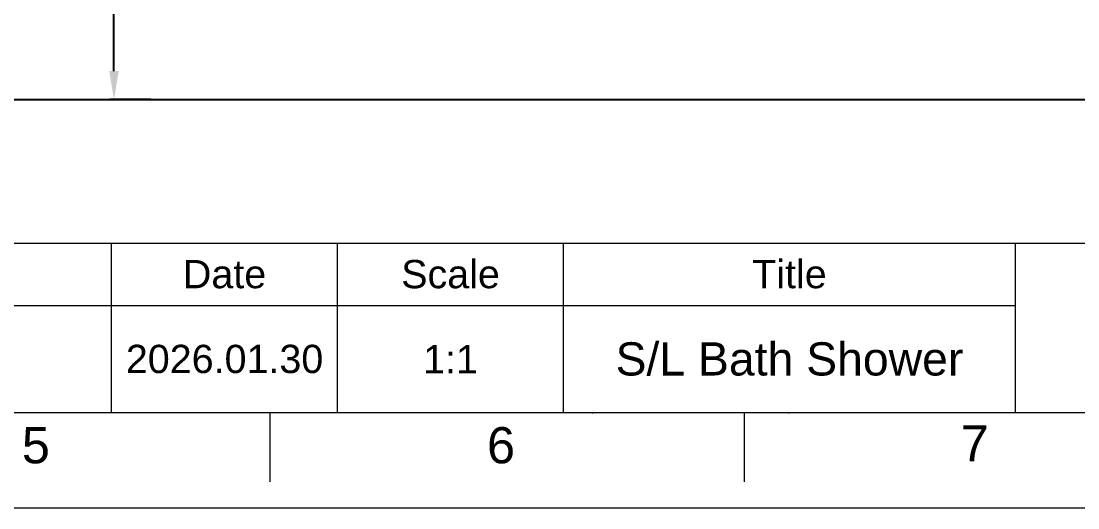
# Model space of a CAD drawing. Header units: millimetres. Extents: x 14071 to 14912, y -87 to 508.
# Drawn here: x 14539.1 to 14762, y -87 to 15.6 of the extents above; entities that cross this region are included whole.
import ezdxf

# ---------------------------------------------------------------- set-up
doc = ezdxf.new("R2010")
doc.units = ezdxf.units.MM
doc.layers.add('DIM', color=3, linetype='Continuous', lineweight=9)
doc.layers.add('FORM', color=7, linetype='Continuous', lineweight=13)
doc.layers.add('TEXT', color=2, linetype='Continuous')
doc.layers.add('벽', color=2, linetype='Continuous')
doc.styles.get("Standard").update_dxf_attribs({"font": 'arial.ttf'})
doc.dimstyles.new('겸용-샤워욕조용1', dxfattribs={"dimscale": 0.6, "dimtxt": 10, "dimasz": 10, "dimexe": 1.5, "dimexo": 1.5, "dimgap": 1, "dimtad": 0, "dimtih": 1, "dimtoh": 1, "dimdec": 1, "dimdsep": 46, "dimtxsty": 'Standard', "dimcen": 2.5, "dimclrd": 5, "dimclre": 5, "dimclrt": 5, "dimadec": 1, "dimazin": 2, "dimtfac": 1, "dimtdec": 1, "dimtmove": 0, "dimatfit": 3, "dimfxl": 1.25, "dimarcsym": 0})

# ---------------------------------------------------------------- blocks, each defined once
blk = doc.blocks.new('*D10')
at = {"layer": 'Defpoints', "color": 0, "transparency": 16777216}
for p in [(14772.19, 270.25), (14558.66, -0.91), (14567.36, -0.91)]:
    blk.add_point(p, dxfattribs=at)
at = {"layer": 'DIM', "color": 5, "lineweight": -2, "transparency": 16777216}
for p, q in [((14771.29, 270.25), (14557.76, 270.25)), ((14558.66, 264.25), (14558.66, 139.2)), ((14558.66, 5.09), (14558.66, 130.14)), ((14566.46, -0.91), (14557.76, -0.91))]:
    blk.add_line(p, q, dxfattribs=at)
at = {"layer": 'DIM', "color": 5, "transparency": 16777216}
for points in [[(14557.66, 264.25), (14559.66, 264.25), (14558.66, 270.25)], [(14557.66, 5.09), (14559.66, 5.09), (14558.66, -0.91)]]:
    blk.add_solid(points, dxfattribs=at)
at = {"layer": 'DIM', "color": 5, "transparency": 16777216, "insert": (14558.66, 134.67), "char_height": 6, "attachment_point": 5}
blk.add_mtext('(1600)', dxfattribs=at)

msp = doc.modelspace()

# ---------------------------------------------------------------- linework, layer by layer
at = {"layer": 'FORM'}
for p, q in [((14247.08, -31.18), (14891.9, -31.18)), ((14558.17, -66.94), (14558.17, -31.18)), ((14558.17, -66.94), (14558.17, -31.18)), ((14558.17, -66.94), (14558.17, -31.18)), ((14605.84, -66.94), (14605.84, -31.18)), ((14653.52, -66.94), (14653.52, -31.18)), ((14748.87, -66.94), (14748.87, -31.18)), ((14191.06, -44.29), (14748.87, -44.29))]:
    msp.add_line(p, q, dxfattribs=at)
at = {"layer": 'FORM', "color": 7, "linetype": 'Continuous'}
for p, q in [((14891.9, -66.94), (14090.94, -66.94)), ((14591.54, -66.94), (14591.54, -81.49)), ((14691.66, -66.94), (14691.66, -81.49)), ((14070.92, -86.96), (14911.92, -86.96))]:
    msp.add_line(p, q, dxfattribs=at)
at = {"layer": 'FORM'}
for p in [(14659.64, -66.94), (14701.07, -66.94)]:
    msp.add_point(p, dxfattribs=at)
at = {"layer": '벽'}
msp.add_line((14150.55, -0.91), (14815.26, -0.91), dxfattribs=at)

# ---------------------------------------------------------------- texts
at = {"layer": 'FORM', "char_height": 7.63, "attachment_point": 5}
for s, insert in [('5', (14542.18, -73.82)), ('6', (14640.33, -73.82)), ('7', (14740.28, -73.37))]:
    msp.add_mtext_dynamic_manual_height_columns(s, width=50.0595, gutter_width=12.51, heights=[0], dxfattribs=dict(at, insert=insert))
at = {"layer": 'TEXT', "attachment_point": 5}
for s, width, insert, char_height in [('Date', 47.6757, (14582, -37.74), 5.959), ('Scale', 47.6757, (14629.68, -37.74), 5.959), ('Title', 95.3515, (14701.19, -37.74), 5.959), ('2026.01.30', 47.6757, (14582, -55.62), 5.959), ('1:1', 47.6757, (14629.68, -55.62), 5.959), ('S/L Bath Shower', 80.4181, (14701.19, -55.62), 7)]:
    msp.add_mtext_dynamic_manual_height_columns(s, width=width, gutter_width=29.8, heights=[0], dxfattribs=dict(at, insert=insert, char_height=char_height))

# ---------------------------------------------------------------- dimensions: what is measured, and where the dimension line sits
at = {"layer": 'DIM', "color": 1}
dim = msp.add_linear_dim(base=(14558.66, -0.91), p1=(14772.19, 270.25), p2=(14567.36, -0.91), angle=90, text='(1600)', dimstyle='겸용-샤워욕조용1', dxfattribs=at)
dim.commit()
dim.dimension.update_dxf_attribs({"geometry": '*D10', "text_midpoint": (14558.66, 134.67)})

doc.saveas('drawing.dxf')
